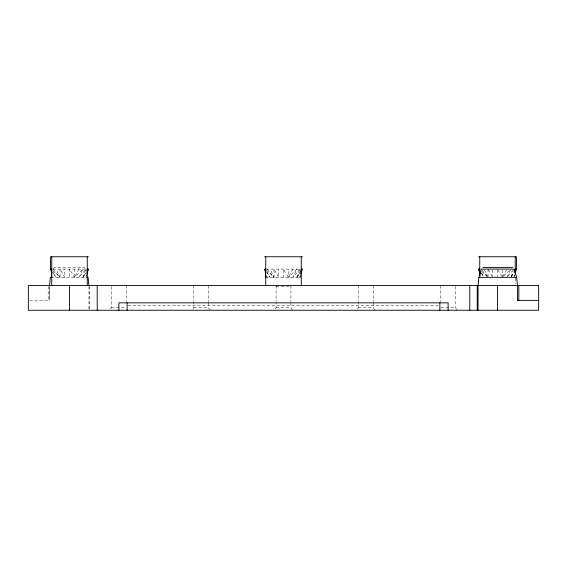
<?xml version="1.0" encoding="UTF-8"?>
<svg xmlns="http://www.w3.org/2000/svg" width="567" height="567" viewBox="0 0 567 567"><rect width="100%" height="100%" fill="white"/><g stroke="black" fill="none" stroke-linecap="round" stroke-linejoin="round"><path stroke-width="0.43" stroke-dasharray="2.83 2.13" d="M86.035 276.505L86.304 274.86M300.404 275.682L299.893 277.327L300.304 274.86M514.028 276.505L514.297 274.86M85.9 277.327L86.468 274.86M299.893 277.327L300.46 274.86M514.46 274.86L514.078 276.505L514.652 274.86M85.66 273.209L82.888 277.327L85.9 269.098L78.969 277.327L82.888 269.098L74.405 277.327L69.5 269.098L69.5 277.327M299.659 273.209L296.888 277.327L299.893 269.098L265.214 269.098M511.186 276.505L513.291 270.743M510.527 269.842L506.962 277.327L513.355 269.729M78.969 269.098L74.405 277.327L74.405 269.098M292.962 269.098L288.397 277.327L283.5 269.098L283.5 277.327M502.809 276.576L506.544 269.842M82.888 277.327L85.56 272.84M296.888 277.327L300.007 272.089M511.328 276.576L514 272.089M110.657 309.015L111.479 307.782L111.479 285.555M192.964 309.015L193.786 307.782L193.786 302.65M275.271 309.015L276.094 307.782L276.094 302.643M357.579 309.015L358.401 307.782L358.401 302.65M511.342 276.639L513.652 273.209M299.893 269.098L292.962 277.327L296.888 269.098L288.397 277.327L288.397 269.098M53.362 268.545L54.453 267.447L84.001 267.447L85.645 269.098M503.609 276.15L509.669 270.275M52.816 269.098L87.786 269.098M51.604 277.327L86.85 277.327M265.739 277.327L301.261 277.327M276.094 286.378L290.906 286.378M29.753 300.375L49.627 300.375L49.627 286.427M128 305.308L439 305.308M111.479 307.782L126.044 307.782M193.786 307.782L208.599 307.782L210.251 310.248M276.094 307.782L290.906 307.782L292.551 310.248M358.401 307.782L373.214 307.782L374.858 310.248M440.956 307.782L455.521 307.782L457.165 310.248M481.73 271.451L486.769 276.15M266.476 270.275L274.038 277.327L274.038 269.098L278.603 277.327L278.603 269.098M53.107 270.863L60.038 277.327L60.038 269.098L64.603 277.327L64.603 269.098M482.17 270.36L487.5 276.696M267.107 269.098L274.038 277.327L270.112 269.098M53.107 269.098L60.038 277.327L56.119 269.098M481.34 273.209L483.651 276.639M266.419 271.841L270.112 277.327L266.554 271.338M53.348 273.209L56.119 277.327L53 272.089M497.939 269.842L502.397 277.327M481.44 272.84L483.665 276.576M488.449 269.842L492.184 276.576M484.466 269.842L487.677 276.576M266.596 275.682L267.107 277.327L266.54 274.86M480.532 274.86L480.915 276.505M515.254 278.149L515.254 283.911M502.397 269.92L502.397 276.505M497.5 269.92L497.5 276.505M492.595 269.92L492.595 276.505M488.031 269.098L488.031 276.505M455.521 286.413L455.521 307.782M440.708 285.555L440.708 301.8M373.214 285.555L373.214 301.8M373.214 302.65L373.214 307.782M358.401 285.555L358.401 301.8M290.906 285.555L290.906 301.8M290.906 302.643L290.906 307.782M276.094 285.555L276.094 301.8M208.599 285.555L208.599 301.8M208.599 302.65L208.599 307.782M193.786 285.555L193.786 301.8M126.292 285.555L126.292 301.8M89.763 286.441L89.763 310.248M88.984 286.441L88.984 310.248M49.478 285.555L49.513 300.375M48.188 286.427L48.188 300.375"/><path stroke-width="0.85" d="M49.527 285.555L50.35 277.327L51.136 277.327M517.473 285.555L516.65 277.327L514.184 269.098L481.355 269.098L478.895 277.327L478.073 285.555L478.016 310.248M86.992 270.743L87.261 269.098L88.431 269.098L86.914 274.038M300.85 271.565L301.261 269.098L302.431 269.098L300.907 274.038M87.034 272.387L87.786 269.098M300.843 273.209L301.786 269.098M515.027 272.387L515.786 269.098M515.162 273.209L516.431 269.098L516.431 256.752L478.569 256.752M87.509 270.466L88.431 269.098M88.431 256.752L50.569 256.752L50.569 269.098L51.838 273.209M264.569 256.752L302.431 256.752M482.999 267.447L512.547 267.447M50.569 269.098L51.746 269.098M265.739 269.098L264.569 269.098L265.583 272.387M480.086 274.038L478.569 269.098L479.739 269.098M515.254 269.098L516.431 269.098M86.85 277.327L88.105 277.327L88.927 285.555M478.895 277.327L516.65 277.327M517.373 300.375L538.65 300.375M478.569 269.098L479.491 270.466M265.59 270.743L265.214 269.098L265.739 277.327M51.973 272.387L51.214 269.098L51.746 277.327M479.214 269.098L479.632 275.682M518.812 285.555L518.812 300.375M517.522 285.555L517.522 300.375M515.254 256.752L515.254 274.038M497.5 285.555L497.5 310.248M479.739 256.752L479.739 275.682M477.237 285.555L477.237 310.248M469.788 285.555L469.788 310.248M448.114 310.248L448.114 302.842L118.886 302.842L118.886 310.248M439.886 302.842L439.886 310.248M301.261 256.752L301.261 285.555M265.739 256.752L265.739 285.555M127.114 302.842L127.114 310.248M97.212 285.555L97.212 310.248M87.261 256.752L87.261 285.555M69.5 285.555L69.5 310.248M51.746 256.752L51.746 285.555M538.65 285.555L28.35 285.555L28.35 310.248L538.65 310.248L538.65 285.555"/></g></svg>
